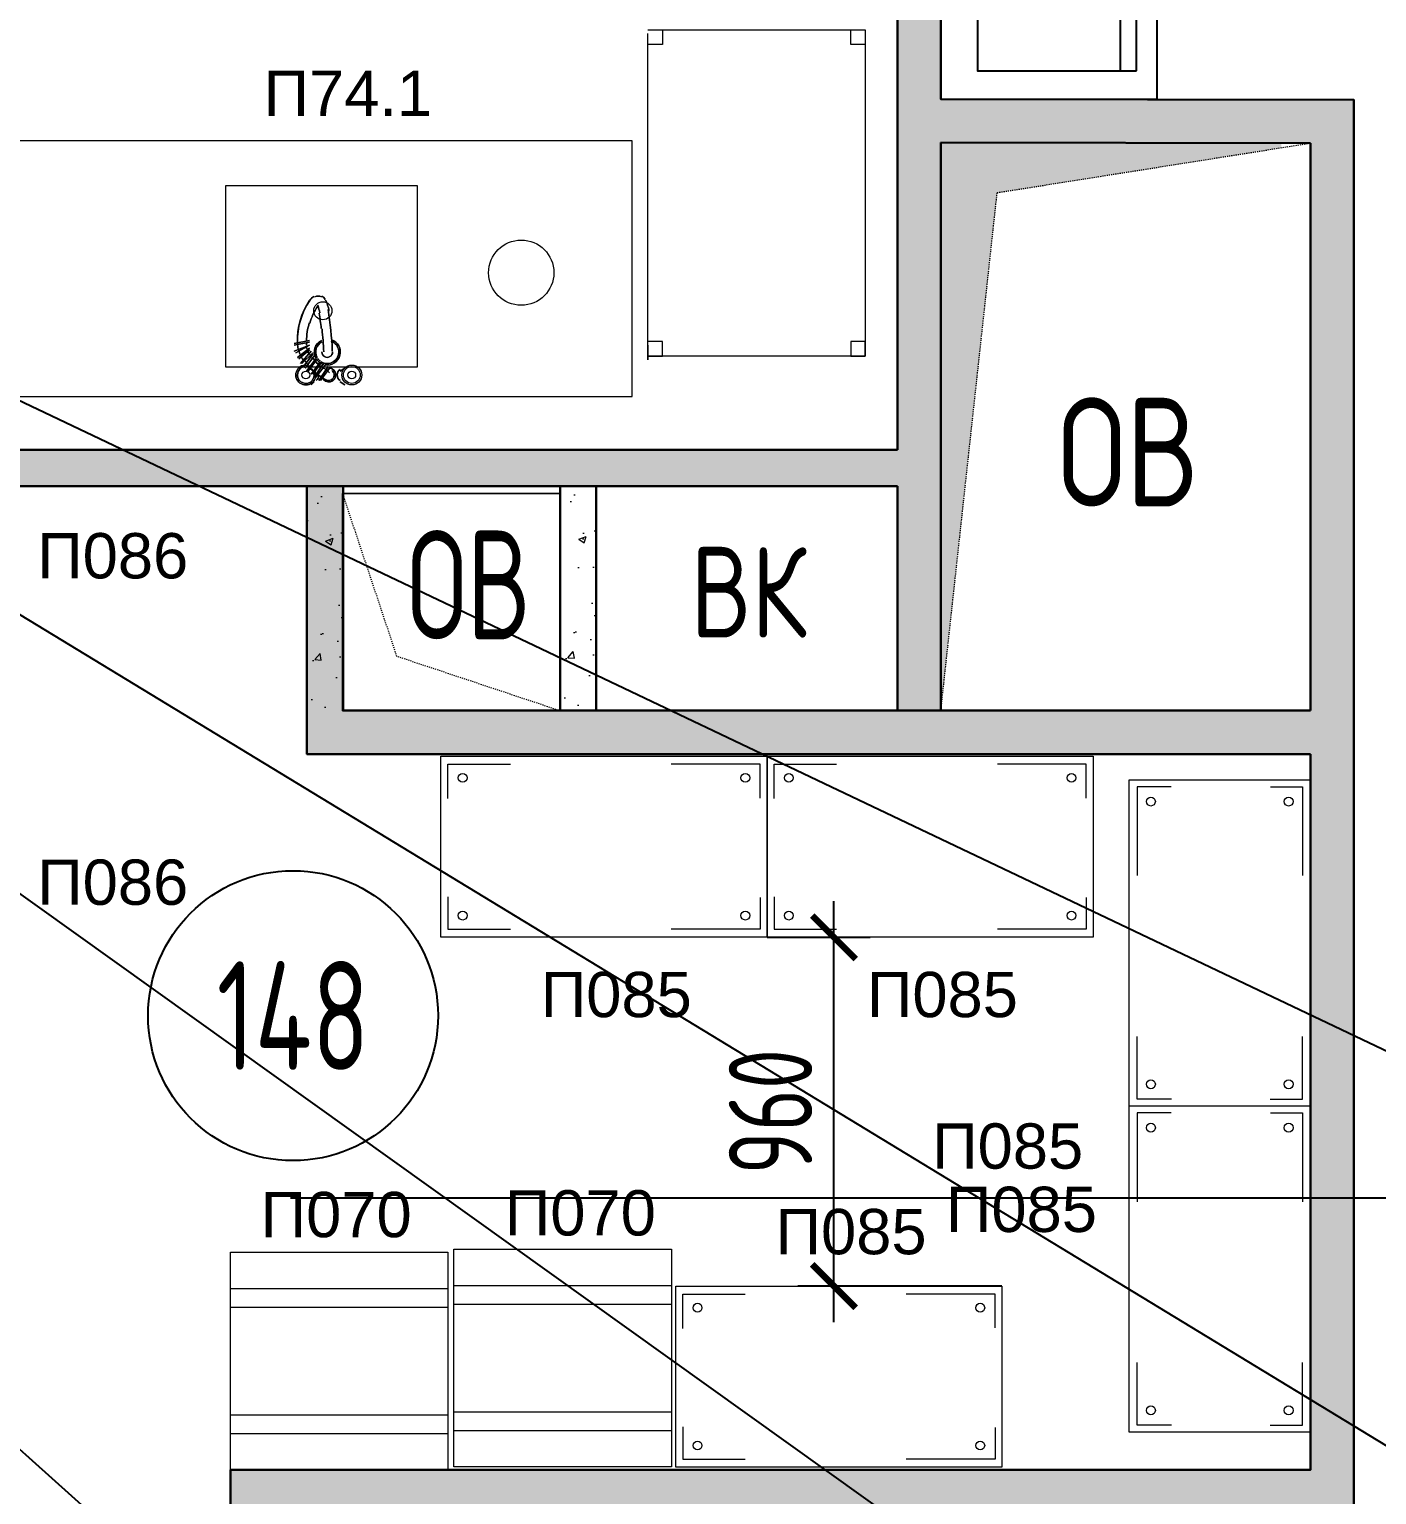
# Model space of a CAD drawing. Header units: millimetres. Extents: x -241391 to 8718866, y 0 to 143518.
# Drawn here: x -203689 to -199971, y 106852 to 110895 of the extents above; entities that cross this region are included whole.
import ezdxf
from ezdxf import colors
from ezdxf.entities.mleader import LeaderData, LeaderLine
from ezdxf.enums import TextEntityAlignment as Align
from ezdxf.math import Vec2, Vec3

# ---------------------------------------------------------------- set-up
doc = ezdxf.new("R2010")
doc.units = ezdxf.units.MM
doc.header["$MEASUREMENT"] = 0
doc.linetypes.add('ADSK_Скрыто', pattern=[6, 3, -3])
doc.layers.get('0').update_dxf_attribs({"color": 250, "lineweight": 9})
for name, color, linetype, lineweight in [('_Скрыто_', 7, 'ADSK_Скрыто', 9), ('АР_Маркер экспликации', 239, 'Continuous', 13), ('АР_Номер помещения', 1, 'Continuous', 25), ('АР_Отметки', 250, 'Continuous', 15), ('АР_Перегородки газоблок', 165, 'Continuous', 30), ('АР_Перегородки газоблок_Штрих', 165, 'Continuous', 5), ('Спринклеры', 7, 'Continuous', 18), ('ТХ_пищеблок', 30, 'Continuous', 20), ('Элементы узлов', 7, 'Continuous', 9)]:
    doc.layers.add(name, color=color, linetype=linetype, lineweight=lineweight)
for name, color, linetype in [('АР_Отверстия', 251, 'Continuous'), ('ТХ', 170, 'Continuous'), ('ТХ_пищеблок_позиции', 5, 'Continuous'), ('ТХ_сантехника', 132, 'Continuous')]:
    doc.layers.add(name, color=color, linetype=linetype)
doc.layers.add('ТХ_привязка ТХ', color=7, linetype='Continuous', true_color=0x163d5c)
doc.styles.add('Arial Narrow_6', font='ARIALN.TTF', dxfattribs={"width": 0.85, "height": 200})
doc.styles.add('ICOCPEUR', font='isocpeur.ttf')
doc.styles.add('ISOCPEUR', font='isocpeur.ttf', dxfattribs={"width": 0.7})
doc.styles.add('Standart Arial', font='arial.ttf', dxfattribs={"width": 0.7, "height": 250})
pattern_1 = [(50, (0, 0), (215.17805, -18.82564), [22.5, -247.5]), (355, (0, 0), (-41.6254, 225.65764), [18, -198]), (100.45144, (17.93, -1.57), (173.55265, 206.832), [19.12206, -210.34263]), (46.1842, (0, 60), (320.1724, -49.65578), [33.75, -371.25]), (96.63564, (26.68, 55.86), (280.3986, 292.2356), [28.6831, -315.51413]), (351.18416, (0, 60), (280.3986, 292.2356), [27, -297]), (21, (30, 45), (179.07212, -120.78567), [22.5, -247.5]), (326, (30, 45), (72.9946, 217.54501), [18, -198]), (71.45144, (44.92, 34.93), (252.06671, 96.75935), [19.12206, -210.34263]), (37.5, (0, 0), (3.647957, 99.868156), [0, -195.6, 0, -201, 0, -198.75]), (7.5, (0, 0), (78.92086, 118.323514), [0, -114.6, 0, -191.1, 0, -75.75]), (327.5, (-66.9, 0), (160.14673, -6.766462), [0, -75, 0, -234, 0, -310.5]), (317.5, (-96.9, 0), (174.95585, 30.031495), [0, -97.5, 0, -155.4, 0, -220.5])]

# ---------------------------------------------------------------- blocks, each defined once
blk = doc.blocks.new('_Dot')
at = {"color": 0, "linetype": 'ByBlock', "lineweight": -2}
blk.add_line((-0.5, 0), (-1, 0), dxfattribs=at)
at = {"color": 0, "linetype": 'ByBlock', "const_width": 0.5}
blk.add_lwpolyline([(-0.25, 0, 1), (0.25, 0, 1)], format="xyb", close=True, dxfattribs=at)
blk = doc.blocks.new('*U312')
at = {"layer": 'ТХ_пищеблок'}
for p, q in [((434410.7, -272062.6, -3.6), (435010.7, -272062.6, -3.6)), ((434410.7, -272114.1, -3.6), (435010.7, -272114.1, -3.6)), ((434410.7, -272411.1, -3.6), (435010.7, -272411.1, -3.6)), ((434410.7, -272462.6, -3.6), (435010.7, -272462.6, -3.6))]:
    blk.add_line(p, q, dxfattribs=at)
at = {"layer": 'ТХ_пищеблок', "elevation": -3.6, "flags": 128}
blk.add_lwpolyline([(434410.7, -272562.6), (434410.7, -271962.6), (435010.7, -271962.6), (435010.7, -272562.6)], close=True, dxfattribs=at)
at = {"layer": 'ТХ_пищеблок_позиции', "style": 'Standart Arial'}
blk.add_text('П070', height=125, dxfattribs=at).set_placement((434550.9, -271924.4, -1.1))
blk = doc.blocks.new('*U313')
at = {"layer": 'ТХ_пищеблок'}
for p, q in [((434410.7, -272062.6, -3.6), (435010.7, -272062.6, -3.6)), ((434410.7, -272114.1, -3.6), (435010.7, -272114.1, -3.6)), ((434410.7, -272411.1, -3.6), (435010.7, -272411.1, -3.6)), ((434410.7, -272462.6, -3.6), (435010.7, -272462.6, -3.6))]:
    blk.add_line(p, q, dxfattribs=at)
at = {"layer": 'ТХ_пищеблок', "elevation": -3.6, "flags": 128}
blk.add_lwpolyline([(434410.7, -272562.6), (434410.7, -271962.6), (435010.7, -271962.6), (435010.7, -272562.6)], close=True, dxfattribs=at)
at = {"layer": 'ТХ_пищеблок_позиции', "style": 'Standart Arial'}
blk.add_text('П070', height=125, dxfattribs=at).set_placement((434494.2, -271921.1, -1.1))
blk = doc.blocks.new('*U163')
at = {"layer": 'АР_Номер помещения', "color": 7}
blk.add_circle((-1234.1, -986.1), 400, dxfattribs=at)
at = {"color": 7, "style": 'ISOCPEUR', "width": 0.7, "flags": 1}
blk.add_attdef('КАТЕГОРИЯ', (-499.2, -2092.2), '', height=250, dxfattribs=at)
at = {"layer": 'АР_Номер помещения', "color": 7, "style": 'ISOCPEUR', "width": 0.7}
blk.add_attdef('НОМЕР_ПОМЕЩЕНИЯ', text='', height=300, dxfattribs=at).set_placement((-1234.1, -986.1), align=Align.MIDDLE_CENTER)
blk = doc.blocks.new('смеситель короткий')
for p, q in [((42, 21), (0, 25)), ((24.9, 13.6), (39.8, 13.6)), ((24.9, -13.6), (24.9, 13.6)), ((104.4, 11.1), (51.5, 17.7)), ((0, -25), (42, -21)), ((39.8, -13.6), (24.9, -13.6)), ((51.5, -17.7), (104.4, -11.1))]:
    blk.add_line(p, q)
for centre, major_axis, start_param, end_param in [((0, 0), (-17.7, 17.7), -0.785398, 2.356194), ((39.8, 0), (9.62, 9.62), 3.926991, 7.068583), ((40.1, 0), (-14.9, 14.9), -1.35736, -0.875625), ((40.1, 0), (14.9, 14.9), 4.498953, 6.496621), ((103, 0), (7.91, 7.91), 4.051589, 6.943986), ((40.1, 0), (14.9, 14.9), 4.017217, 4.498953)]:
    blk.add_ellipse(centre, major_axis=major_axis, ratio=1, start_param=start_param, end_param=end_param)
blk = doc.blocks.new('раковина')
at = {"layer": 'ТХ_сантехника'}
for points in [[(968510.2, -25225.6), (968510.4, -23804), (968010.4, -23804), (968010.2, -25225.6)], [(968425.2, -25160.6), (968425.4, -23869), (968095.4, -23869), (968095.2, -25160.6)]]:
    blk.add_lwpolyline(points, close=True, dxfattribs=at)
at = {"layer": 'ТХ_сантехника', "ltscale": 100, "xscale": -1, "rotation": 180}
blk.add_blockref('смеситель короткий', (968072.1, -24264.8), dxfattribs=at)
at = {"layer": 'ТХ_сантехника', "ltscale": 100}
blk.add_blockref('смеситель короткий', (968072.1, -24712.7), dxfattribs=at)
blk = doc.blocks.new('232_Отверстие_Задание_на_отверстие_в_перекрытии_Спр_v3 - Тип1_1_ОВ-3256420-310_В_ОП_01_0_000')
at = {"layer": '_Скрыто_'}
for p, q in [((-300, 298.3), (-300, -298.8)), ((-300, -298.8), (-300, 298.3)), ((-300, 298.3), (-300, -298.8)), ((-150, 150), (294.8, 298.3)), ((-300, -300), (-150, 150)), ((-300, -299.2), (-300, -300)), ((-300, -300), (-300, -299.2)), ((-300, -299.2), (-300, -300)), ((300, -300), (-300, -300)), ((-300, -300), (300, -300))]:
    blk.add_line(p, q, dxfattribs=at)
at = {"layer": 'Элементы узлов', "lineweight": 18}
for p, q in [((300, 300), (-300, 300)), ((-300, 300), (-300, 298.3)), ((300, 300), (-300, 300)), ((-300, 300), (-300, 298.3)), ((294.9, 298.3), (300, 300)), ((300, -300), (300, 300))]:
    blk.add_line(p, q, dxfattribs=at)
at = {"layer": 'Элементы узлов'}
for p, q in [((-300, 298.3), (-300, 300)), ((-300, 300), (300, 300)), ((300, 300), (300, -300))]:
    blk.add_line(p, q, dxfattribs=at)
blk = doc.blocks.new('_DotSmall')
at = {"color": 0, "linetype": 'ByBlock', "const_width": 0.5}
blk.add_lwpolyline([(-0.0625, 0, 1), (0.0625, 0, 1)], format="xyb", close=True, dxfattribs=at)
blk = doc.blocks.new('_ArchTick')
at = {"color": 0, "linetype": 'ByBlock', "const_width": 0.15}
blk.add_lwpolyline([(-0.5, -0.5), (0.5, 0.5)], dxfattribs=at)

msp = doc.modelspace()

# ---------------------------------------------------------------- hatches: boundary and pattern name
at = {"layer": 'АР_Перегородки газоблок_Штрих', "ltscale": 100}
h = msp.add_hatch(dxfattribs=at)
h.set_pattern_fill('AR-CONC', color=253, scale=30)
h.set_pattern_definition(pattern_1)
h.paths.add_polyline_path([(-201173.8, 118370.9), (-201173.6, 118400.7), (-200433.9, 118400.7), (-200433.9, 118520.7), (-201293.4, 118520.6), (-201293.4, 115964.6), (-201293.3, 115964.6), (-201292.7, 115627.6), (-201293.4, 115627.6), (-201293.4, 115600.7), (-201173.8, 115600.7)])
h.paths.add_polyline_path([(-201173.8, 115600.7), (-201293.4, 115600.7), (-201293.4, 115007.2), (-201293.4, 112600.7), (-201173.4, 112600.7), (-201173.4, 112680.7), (-200433.9, 112680.7), (-200433.9, 112800.7), (-200573.8, 112800.7), (-200573.8, 112800.7), (-201173.8, 112800.7)])
h.paths.add_polyline_path([(-200433.9, 112520.7), (-201173.4, 112520.7), (-201173.4, 112600.7), (-201293.4, 112600.7), (-201293.4, 110702.5), (-201173.4, 110702.5), (-201173.4, 112400.7), (-200433.9, 112400.7), (-200433.9, 112400.7)])
h = msp.add_hatch(dxfattribs=at)
h.set_pattern_fill('AR-CONC', color=253, scale=30)
h.set_pattern_definition(pattern_1)
h.paths.add_polyline_path([(-210461.8, 109734.7), (-210361.8, 109634.7)], flags=17)
h.paths.add_polyline_path([(-201173.4, 109734.7), (-201293.4, 109734.7), (-210461.8, 109734.7), (-210361.8, 109634.7), (-202922.4, 109634.7), (-202922.4, 109061.2), (-202922.4, 108895.3), (-200153.9, 108895.3), (-200153.9, 106920.6), (-203133.9, 106920.6), (-203133.9, 104807.7), (-203241.9, 104807.7), (-203241.9, 104707.7), (-203033.9, 104707.7), (-203033.9, 106800.7), (-200033.9, 106800.7), (-200033.9, 110700.9), (-201173.4, 110702.5), (-201293.4, 110702.5), (-201293.4, 109734.7), (-201173.4, 109734.7), (-201173.4, 110062.1), (-201173.4, 110581.1), (-201173.4, 110582.5), (-200153.9, 110581.1), (-200153.9, 109015.3), (-201173.4, 109015.3)])
h.paths.add_polyline_path([(-201293.4, 109634.7), (-201293.4, 109014.7), (-202822.4, 109014.7), (-202822.4, 109634.7)], flags=16)
h.paths.add_polyline_path([(-202970, 109634.7), (-202849.5, 109634.7)], flags=17)
h = msp.add_hatch(dxfattribs=at)
h.set_pattern_fill('AR-CONC', color=253, scale=30)
h.set_pattern_definition([(50, (-698.25, -5.25), (215.17805, -18.82564), [22.5, -247.5]), (355, (-698.25, -5.25), (-41.6254, 225.65764), [18, -198]), (100.45144, (-680.32, -6.82), (173.55265, 206.832), [19.12206, -210.34263]), (46.1842, (-698.25, 54.75), (320.1724, -49.65578), [33.75, -371.25]), (96.63564, (-671.57, 50.6), (280.3986, 292.2356), [28.6831, -315.51413]), (351.18416, (-698.25, 54.75), (280.3986, 292.2356), [27, -297]), (21, (-668.25, 39.75), (179.07212, -120.78567), [22.5, -247.5]), (326, (-668.25, 39.75), (72.9946, 217.54501), [18, -198]), (71.45144, (-653.33, 29.69), (252.06671, 96.75935), [19.12206, -210.34263]), (37.5, (-698.25, -5.25), (3.647957, 99.868156), [0, -195.6, 0, -201, 0, -198.75]), (7.5, (-698.25, -5.25), (78.92086, 118.323514), [0, -114.6, 0, -191.1, 0, -75.75]), (327.5, (-765.15, -5.25), (160.14673, -6.766462), [0, -75, 0, -234, 0, -310.5]), (317.5, (-795.15, -5.25), (174.95585, 30.031495), [0, -97.5, 0, -155.4, 0, -220.5])])
h.paths.add_polyline_path([(-202822.4, 109634.7), (-202922.4, 109634.7), (-202922.4, 109010), (-202822.4, 109010)])
h = msp.add_hatch(dxfattribs=at)
h.set_pattern_fill('AR-CONC', color=253, scale=30)
h.set_pattern_definition(pattern_1)
h.paths.add_polyline_path([(-202124.1, 109634.7), (-202224.1, 109634.7), (-202224.1, 109015.3), (-202124.1, 109015.3)])
at = {"layer": 'Спринклеры', "linetype": 'ADSK_Скрыто', "lineweight": 9}
msp.add_hatch(color=253, dxfattribs=at).paths.add_polyline_path([(-200233.9, 110568.4), (-200233.9, 110581.2), (-201173.4, 110582.5), (-201173.4, 109015.3), (-201018, 110444.4)])

# ---------------------------------------------------------------- linework, layer by layer
at = {"layer": 'АР_Перегородки газоблок', "color": 253, "ltscale": 100}
for p, q in [((-200153.9, 110581.1), (-201173.4, 110582.5)), ((-201173.4, 110582.5), (-201173.4, 109015.3)), ((-200153.9, 109015.3), (-200153.9, 110581.1)), ((-210361.8, 109634.7), (-201293.4, 109634.7))]:
    msp.add_line(p, q, dxfattribs=at)
for points in [[(-201293.4, 109734.7), (-201293.4, 115007.2)], [(-201173.4, 112400.7), (-201173.4, 110702.5)], [(-200033.9, 110701), (-200033.9, 106800.7), (-203033.9, 106800.7), (-203033.9, 104707.7)], [(-201173.4, 110702.5), (-200033.9, 110700.9)], [(-210461.8, 109734.7), (-201293.4, 109734.7)], [(-200153.9, 108895.3), (-202922.4, 108895.3), (-202922.4, 109634.7)], [(-200153.9, 109015.3), (-202822.4, 109015.3), (-202822.4, 109634.7)], [(-202224.1, 109014.7), (-202224.1, 109634.7)], [(-202124.1, 109015.3), (-202124.1, 109634.7)], [(-201293.4, 109015.3), (-201293.4, 109634.7)], [(-200153.9, 108895.3), (-200153.9, 106920.6), (-203133.9, 106920.6)], [(-203133.9, 106500.7), (-203133.9, 106920.6), (-203013.9, 106920.6)]]:
    msp.add_lwpolyline(points, dxfattribs=at)
at = {"layer": 'Спринклеры', "color": 253, "linetype": 'ADSK_Скрыто', "lineweight": 9}
for p, q in [((-201018, 110444.4), (-200153.9, 110581.1)), ((-201173.4, 109015.3), (-201018, 110444.4))]:
    msp.add_line(p, q, dxfattribs=at)
at = {"layer": 'ТХ_пищеблок'}
for p, q in [((-201981.9, 110893.5), (-201381.9, 110893.5)), ((-201981.9, 110893.5), (-201941.9, 110893.5)), ((-201981.9, 109983.5), (-201981.9, 110883.5)), ((-201981.9, 110843.5), (-201981.9, 110883.5)), ((-201941.9, 110893.5), (-201941.9, 110853.5)), ((-201421.9, 110893.4), (-201381.9, 110893.5)), ((-201421.9, 110853.4), (-201421.9, 110893.4)), ((-201381.9, 110893.5), (-201381.9, 109993.5)), ((-201381.9, 110893.5), (-201381.9, 110853.5)), ((-201941.9, 110853.5), (-201981.9, 110853.5)), ((-201381.9, 110853.5), (-201421.9, 110853.4)), ((-201941.9, 110033.4), (-201981.9, 110033.5)), ((-201981.9, 110023.5), (-201981.9, 109983.5)), ((-201941.9, 109993.4), (-201941.9, 110033.4)), ((-201421.9, 110033.5), (-201421.9, 109993.5)), ((-201381.9, 110033.5), (-201421.9, 110033.5)), ((-201381.9, 109993.5), (-201381.9, 110033.5)), ((-201981.9, 109993.5), (-201941.9, 109993.4)), ((-201381.9, 109993.5), (-201981.9, 109993.5)), ((-201421.9, 109993.5), (-201381.9, 109993.5))]:
    msp.add_line(p, q, dxfattribs=at)
at = {"layer": 'ТХ_пищеблок', "extrusion": (-0.000470712, -6.19742e-05, 1)}
for p, q in [((-202552.8, 108389.9, -0.7), (-202552.8, 108889.9, -0.7)), ((-202552.8, 108889.9, -0.7), (-201653, 108889.9, 0)), ((-201653, 108889.9, 0), (-201652.8, 108389.9, -0.7)), ((-201652.9, 108389.9, -0.4), (-201652.9, 108889.9, -0.4)), ((-201652.9, 108889.9, -0.4), (-200753.2, 108889.9, 0.3)), ((-200753.2, 108889.9, 0.3), (-200752.9, 108389.9, -0.4)), ((-201652.8, 108389.9, -0.7), (-202552.8, 108389.9, -0.7)), ((-200752.9, 108389.9, -0.4), (-201652.9, 108389.9, -0.4)), ((-201904.9, 106927.8, -0.7), (-201904.9, 107427.8, -0.7)), ((-201904.9, 107427.8, -0.7), (-201005.1, 107427.8, 0)), ((-201005.1, 107427.8, 0), (-201004.9, 106927.8, -0.7)), ((-201004.9, 106927.8, -0.7), (-201904.9, 106927.8, -0.7))]:
    msp.add_line(p, q, dxfattribs=at)
at = {"layer": 'ТХ_пищеблок', "extrusion": (6.1974e-05, -0.000470712, 1)}
for p, q in [((-200653.9, 108824.2, 0.7), (-200153.9, 108824.4)), ((-200653.9, 107924.4), (-200653.9, 108824.2, 0.7)), ((-200153.9, 108824.4), (-200153.9, 107924.4)), ((-200653.9, 107924.3, 0.4), (-200153.9, 107924.6, -0.4)), ((-200153.9, 107924.4), (-200653.9, 107924.4)), ((-200653.9, 107024.6, -0.4), (-200653.9, 107924.3, 0.4)), ((-200153.9, 107924.6, -0.4), (-200153.9, 107024.6, -0.4)), ((-200153.9, 107024.6, -0.4), (-200653.9, 107024.6, -0.4))]:
    msp.add_line(p, q, dxfattribs=at)
at = {"layer": 'ТХ_пищеблок', "color": 132}
for points in [[(-202024.9, 110587.3), (-203739.9, 110587.3), (-203739.9, 109882.3), (-202024.9, 109882.3)], [(-203147.4, 109963.4), (-202617.4, 109963.4), (-202617.4, 110463.4), (-203147.4, 110463.4)]]:
    msp.add_lwpolyline(points, close=True, dxfattribs=at)
at = {"layer": 'ТХ_пищеблок', "color": 132, "lineweight": 0}
for points in [[(-202915.1, 110147.8, -0.098402), (-202903.3, 110158.1, 0.098402), (-202914.6, 110146.7, 0.153885), (-202948.9, 110030.8, -0.153885), (-202915.1, 110147.8)], [(-202871.5, 109928.6, -0.016359), (-202891.2, 109941.5, 0.016359), (-202870.2, 109928.8, 1.000109), (-202854.1, 109953.7, -1.000109), (-202871.5, 109928.6)]]:
    msp.add_lwpolyline(points, format="xyb", dxfattribs=at)
for points in [[(-202882.4, 110156.7, 0.263202), (-202901.1, 110156.7, -0.263202)], [(-202887.1, 110112.6, 0.048642), (-202892.8, 110133.6, -0.048642)], [(-202872.1, 110149.4, 0.128446), (-202881.7, 110159.4, -0.128446)], [(-202861.6, 110119.4, 0.076793), (-202871.3, 110148.1, -0.076793)], [(-202893.5, 110129.9, 0.086562), (-202914.5, 110084.3, -0.086562)], [(-202883.2, 110070, 0.021688), (-202888.9, 110111.7, -0.021688)], [(-202852.5, 110007.3, 0.030153), (-202864.3, 110121.7, -0.030153)], [(-202916, 110085.3, 0.073497), (-202923.5, 110034.6, -0.073497)], [(-202876, 110004.8, 0.008531), (-202880.8, 110068.4, -0.008531)], [(-202948.7, 110028.9, 0.043708), (-202946.4, 110013.2, -0.043708)], [(-202882.4, 110036.9, 0.423103), (-202898.1, 109987.8, -0.423103)], [(-202881.2, 110032.8, 0.413779), (-202894.5, 109990, -0.413779)], [(-202883.3, 109977.9, 1.108707), (-202855.4, 110034.5, -1.108707)], [(-202872.4, 109969.3, 0.921844), (-202854.8, 110038.8, -0.921844)], [(-202945.4, 110009.5, 0.038822), (-202940.6, 109996.3, -0.038822)], [(-202938.9, 109992.8, 0.030446), (-202933.3, 109983.4, -0.030446)], [(-202928.7, 109981.3, 0.021049), (-202922.1, 109973.2, -0.021049)], [(-202919.6, 109970.4, 0.020071), (-202912.4, 109963.3, -0.020071)], [(-202895.8, 109984.1, 0.071236), (-202888.8, 109976.6, -0.071236)], [(-202892.7, 109987.1, 0.075801), (-202886.3, 109980, -0.075801)], [(-202885.6, 109974.4, 0.071497), (-202876.2, 109970.2, -0.071497)], [(-202881.2, 110004.8, 1.000049), (-202851.6, 110004.8, -1.000049)], [(-202924.5, 109968.8, 3.349514), (-202900, 109951.2, -3.349514)], [(-202928.2, 109964.4, 2.5734), (-202902.8, 109945.9, -2.5734)], [(-202913.4, 109961.1, 0.121122), (-202924, 109964.5, -0.121122)], [(-202912.4, 109957.8, 0.006867), (-202904.9, 109951.8, -0.006867)], [(-202904.3, 109950.5, 0.111571), (-202910.3, 109958.8, -0.111571)], [(-202901.9, 109949.4, 0.006878), (-202894.2, 109943.7, -0.006878)], [(-202897.4, 109926, 0.232603), (-202889.7, 109940.9, -0.232603)], [(-202881.1, 109939.3, 0.039911), (-202880.5, 109936.3, -0.039911)], [(-202880, 109934.5, 1.879148), (-202861.7, 109960.3, -1.879148)], [(-202879, 109932.5, 1.639573), (-202859.5, 109960.2, -1.639573)], [(-202831.2, 109956.6, 0.502962), (-202831.2, 109926, -0.502962)]]:
    msp.add_lwpolyline(points, format="xyb", close=True, dxfattribs=at)
for points in [[(-202915.1, 110036.5), (-202957.4, 110028)], [(-202957.4, 110023.8), (-202915.1, 110032.3)], [(-202915.1, 110023.8), (-202957.4, 110006.9), (-202915.1, 110023.8), (-202953.1, 110002.6)], [(-202915.1, 110015.3), (-202948.9, 109989.9)], [(-202944.7, 109985.7), (-202915.1, 110011.1)], [(-202923.5, 110028), (-202923.5, 110023.8)], [(-202923.5, 110019.6), (-202923.5, 110015.3), (-202919.3, 110011.1), (-202923.5, 110015.3)], [(-202910.8, 110006.9), (-202940.4, 109973)], [(-202936.2, 109973), (-202906.6, 110002.6)], [(-202906.6, 109998.4), (-202932, 109964.6)], [(-202927.7, 109960.3), (-202902.4, 109994.2)], [(-202898.1, 109985.7), (-202923.5, 109951.9)], [(-202919.3, 110006.9), (-202919.3, 110002.6), (-202915.1, 109998.4), (-202910.8, 109994.2), (-202910.8, 109989.9), (-202910.8, 109994.2), (-202915.1, 109998.4), (-202919.3, 110002.6)], [(-202919.3, 109951.9), (-202893.9, 109985.7)], [(-202885.4, 109977.3), (-202910.8, 109943.4)], [(-202906.6, 109985.7), (-202902.4, 109985.7), (-202902.4, 109981.5), (-202902.4, 109985.7)], [(-202906.6, 109943.4), (-202881.2, 109977.3)], [(-202877, 109973), (-202902.4, 109934.9)], [(-202898.1, 109977.3), (-202893.9, 109973), (-202889.7, 109973), (-202893.9, 109973)], [(-202898.1, 109934.9), (-202872.7, 109968.8)], [(-202889.7, 109968.8), (-202881.2, 109964.6)], [(-202864.3, 109964.6), (-202889.7, 109926.5)], [(-202885.4, 109926.5), (-202860, 109960.3)], [(-202868.5, 109956.1), (-202860, 109947.6), (-202868.5, 109956.1), (-202877, 109960.3)], [(-202830.4, 109951.9), (-202817.7, 109960.3)], [(-202902.4, 109922.2), (-202910.8, 109913.8)], [(-202830.4, 109922.2), (-202817.7, 109913.8)]]:
    msp.add_lwpolyline(points, close=True, dxfattribs=at)
for points in [[(-202957.4, 110028), (-202957.4, 110028)], [(-202957.4, 110028), (-202957.4, 110028)], [(-202915.1, 110032.3), (-202915.1, 110032.3)], [(-202915.1, 110032.3), (-202915.1, 110032.3)], [(-202915.1, 110023.8), (-202915.1, 110023.8)], [(-202915.1, 110023.8), (-202915.1, 110023.8)], [(-202915.1, 110015.3), (-202915.1, 110015.3)], [(-202915.1, 110015.3), (-202915.1, 110015.3)], [(-202953.1, 110006.9), (-202953.1, 110006.9)], [(-202953.1, 110006.9), (-202953.1, 110006.9)], [(-202948.9, 109985.7), (-202948.9, 109985.7)], [(-202948.9, 109985.7), (-202948.9, 109985.7)], [(-202940.4, 109973), (-202940.4, 109973)], [(-202940.4, 109973), (-202940.4, 109973)], [(-202910.8, 110002.6), (-202910.8, 110002.6)], [(-202910.8, 110002.6), (-202910.8, 110002.6)], [(-202902.4, 109994.2), (-202902.4, 109994.2)], [(-202902.4, 109994.2), (-202902.4, 109994.2)], [(-202893.9, 109985.7), (-202893.9, 109985.7)], [(-202893.9, 109985.7), (-202893.9, 109985.7)], [(-202885.4, 109977.3), (-202885.4, 109977.3)], [(-202885.4, 109977.3), (-202885.4, 109977.3)], [(-202932, 109960.3), (-202932, 109960.3)], [(-202932, 109960.3), (-202932, 109960.3)], [(-202919.3, 109951.9), (-202919.3, 109951.9)], [(-202919.3, 109951.9), (-202919.3, 109951.9)], [(-202910.8, 109943.4), (-202910.8, 109943.4)], [(-202910.8, 109943.4), (-202910.8, 109943.4)], [(-202898.1, 109934.9), (-202898.1, 109934.9)], [(-202898.1, 109934.9), (-202898.1, 109934.9)], [(-202872.7, 109968.8), (-202872.7, 109968.8)], [(-202872.7, 109968.8), (-202872.7, 109968.8)], [(-202864.3, 109960.3), (-202864.3, 109960.3)], [(-202864.3, 109960.3), (-202864.3, 109960.3)], [(-202889.7, 109926.5), (-202889.7, 109926.5)], [(-202889.7, 109926.5), (-202889.7, 109926.5)]]:
    msp.add_lwpolyline(points, dxfattribs=at)
at = {"layer": 'ТХ_пищеблок', "extrusion": (-0.000470712, -6.19742e-05, 1)}
for points, elevation in [([(-202533.6, 108773.1), (-202533.6, 108867.8), (-202361, 108867.8)], 87.9), ([(-201671.9, 108774.2), (-201671.9, 108867.8), (-201917.2, 108867.8)], 87.5), ([(-201633.7, 108773.1), (-201633.7, 108867.8), (-201461.1, 108867.8)], 87.8), ([(-200772.1, 108774.2), (-200772.1, 108867.8), (-201017.3, 108867.8)], 87.4), ([(-202533.6, 108501.2), (-202533.6, 108412), (-202361, 108412)], 87.9), ([(-201671.9, 108499.9), (-201671.9, 108412), (-201917.2, 108412)], 87.5), ([(-201633.7, 108501.2), (-201633.7, 108412), (-201461.1, 108412)], 87.8), ([(-200772.1, 108499.9), (-200772.1, 108412), (-201017.3, 108412)], 87.4), ([(-201885.7, 107311), (-201885.7, 107405.7), (-201713.1, 107405.7)], 87.7), ([(-201024, 107312.1), (-201024, 107405.7), (-201269.2, 107405.7)], 87.2), ([(-201885.7, 107039.1), (-201885.7, 106949.9), (-201713.1, 106949.9)], 87.7), ([(-201024, 107037.8), (-201024, 106949.9), (-201269.2, 106949.9)], 87.3)]:
    msp.add_lwpolyline(points, dxfattribs=dict(at, elevation=elevation))
at = {"layer": 'ТХ_пищеблок', "extrusion": (6.1974e-05, -0.000470712, 1)}
for points, elevation in [([(-200538.2, 108805.2), (-200631.8, 108805.2), (-200631.8, 108560)], -63.7), ([(-200263.9, 108805.2), (-200176, 108805.2), (-200176, 108560)], -63.6), ([(-200537.1, 107943.6), (-200631.8, 107943.6), (-200631.8, 108116.2)], -63.2), ([(-200265.2, 107943.6), (-200176, 107943.6), (-200176, 108116.2)], -63.2), ([(-200538.2, 107905.4), (-200631.8, 107905.4), (-200631.8, 107660.2)], -63.6), ([(-200263.9, 107905.4), (-200176, 107905.4), (-200176, 107660.2)], -63.6), ([(-200537.1, 107043.7), (-200631.8, 107043.7), (-200631.8, 107216.4)], -63.2), ([(-200265.2, 107043.7), (-200176, 107043.7), (-200176, 107216.4)], -63.1)]:
    msp.add_lwpolyline(points, dxfattribs=dict(at, elevation=elevation))
at = {"layer": 'ТХ_пищеблок', "color": 132}
for centre, radius in [((-202331.2, 110223.6), 90), ((-202878.7, 110118.5), 25)]:
    msp.add_circle(centre, radius, dxfattribs=at)
at = {"layer": 'ТХ_пищеблок', "color": 132, "lineweight": 0}
for centre, radius in [((-202925.6, 109941.3), 10.6), ((-202925.6, 109941.3), 10.6), ((-202798.7, 109941.3), 27.5), ((-202798.7, 109941.3), 27.5), ((-202798.7, 109941.3), 23.3), ((-202798.7, 109941.3), 23.3), ((-202798.7, 109941.3), 10.6), ((-202798.7, 109941.3), 10.6)]:
    msp.add_circle(centre, radius, dxfattribs=at)
at = {"layer": 'ТХ_пищеблок', "extrusion": (-0.000470712, -6.19742e-05, 1)}
for centre in [(-202492.8, 108829.9, 87.9), (-201712.8, 108829.9, 87.5), (-201592.9, 108829.9, 87.8), (-200812.9, 108829.9, 87.4), (-202492.8, 108449.9, 87.9), (-201712.8, 108449.9, 87.5), (-201592.9, 108449.9, 87.8), (-200812.9, 108449.9, 87.4), (-201844.8, 107367.8, 87.7), (-201064.8, 107367.8, 87.2), (-201844.8, 106987.8, 87.7), (-201064.8, 106987.8, 87.3)]:
    msp.add_circle(centre, 12.3, dxfattribs=at)
at = {"layer": 'ТХ_пищеблок', "extrusion": (6.1974e-05, -0.000470712, 1)}
for centre in [(-200593.9, 108764.4, -63.7), (-200213.9, 108764.4, -63.6), (-200593.9, 107984.4, -63.2), (-200213.9, 107984.4, -63.2), (-200593.9, 107864.6, -63.6), (-200213.9, 107864.6, -63.6), (-200593.9, 107084.6, -63.2), (-200213.9, 107084.6, -63.1)]:
    msp.add_circle(centre, 12.3, dxfattribs=at)
at = {"layer": 'ТХ_привязка ТХ', "ltscale": 100}
for p, q in [((-201468.5, 107327.8), (-201468.5, 108489.9)), ((-201652.8, 108389.9), (-201368.5, 108389.9)), ((-201005.1, 107427.8), (-201568.5, 107427.8))]:
    msp.add_line(p, q, dxfattribs=at)
at = {"layer": 'ТХ_сантехника'}
for points in [[(-200576.7, 110702.5), (-200576.4, 112399.1), (-201173.1, 112399.1), (-201173.4, 110702.5)], [(-200633.9, 110780.1), (-200633.6, 112321.5), (-201071.6, 112321.5), (-201071.9, 110780.1)]]:
    msp.add_lwpolyline(points, close=True, dxfattribs=at)

# ---------------------------------------------------------------- block references
at = {"layer": 'АР_Маркер экспликации', "color": 253}
ref = msp.add_blockref('*U163', (-201726.8, 109159.8), dxfattribs=at)
ref.add_attrib('НОМЕР_ПОМЕЩЕНИЯ', '148', dxfattribs={"layer": 'АР_Номер помещения', "color": 7, "height": 300, "style": 'ISOCPEUR', "width": 0.7}).set_placement((-202960.9, 108173.7), align=Align.MIDDLE_CENTER)
at = {"layer": 'Спринклеры', "color": 253, "linetype": 'ADSK_Скрыто', "lineweight": 9, "rotation": 89.99999999999984}
msp.add_blockref('232_Отверстие_Задание_на_отверстие_в_перекрытии_Спр_v3 - Тип1_1_ОВ-3256420-310_В_ОП_01_0_000', (-202524.1, 109314.7), dxfattribs=at)
at = {"layer": 'ТХ'}
for name, p in [('*U313', (-637544.5, 379483.6, 3.6)), ('*U312', (-636927.5, 379491.6, 3.6))]:
    msp.add_blockref(name, p, dxfattribs=at)
at = {"layer": 'ТХ_привязка ТХ', "ltscale": 100, "xscale": 120, "yscale": 120, "zscale": 120}
for p, rotation in [((-201468.5, 108389.9), 90), ((-201468.5, 107427.8), 270)]:
    msp.add_blockref('_ArchTick', p, dxfattribs=dict(at, rotation=rotation))
at = {"layer": 'ТХ_сантехника', "color": 253, "xscale": 1.193395715199417, "yscale": 1.193395715199417, "zscale": 1.193395715199417}
msp.add_blockref('раковина', (-1356392.6, 140806.6), dxfattribs=at)

# ---------------------------------------------------------------- texts
at = {"layer": 'АР_Отверстия', "color": 253, "ltscale": 100, "attachment_point": 5, "line_spacing_factor": 0.7, "style": 'ICOCPEUR'}
for s, insert, char_height in [('\\A1;{\\W0.8;ОВ}', (-200656.5, 109728.6), 300), ('\\A1;{\\W0.7;ОВ}', (-202475.9, 109362.2), 300), ('\\A1;{\\W0.8;ВК}', (-201704, 109342), 250)]:
    msp.add_mtext(s, dxfattribs=dict(at, insert=insert, char_height=char_height))
at = {"layer": 'ТХ_пищеблок_позиции', "style": 'Standart Arial'}
for s, p in [('П74.1', (-203042.4, 110656.3, -771.3)), ('П086', (-203666.9, 109380.1, -0.8)), ('П086', (-203666.9, 108479.5, -0.8)), ('П085', (-202277.5, 108169.6, -1.8)), ('П085', (-201377.6, 108169.6, -1.4)), ('П085', (-201197.5, 107751.5, -1.1)), ('П085', (-201159.5, 107576.8, -1.4)), ('П085', (-201629.6, 107515.4, -1.8))]:
    msp.add_text(s, height=125, dxfattribs=at).set_placement(p)
at = {"layer": 'ТХ_привязка ТХ', "ltscale": 100, "insert": (-201643.5, 107908.9), "char_height": 230, "attachment_point": 5, "rotation": 90, "style": 'ISOCPEUR'}
msp.add_mtext('\\A1;960', dxfattribs=at)

# ---------------------------------------------------------------- leaders
at = {"layer": 'АР_Отметки'}
ml = msp.add_multileader_mtext('Standard', dxfattribs=at)
ml.set_content('0,000', color=256, style='ISOCPEUR')
ml.set_leader_properties(color=256, linetype='Continuous', lineweight=-1)
ml.set_arrow_properties(name='DOTSMALL')
ml.build(insert=Vec2(0, 0))
ml.multileader.update_dxf_attribs({"has_text_frame": 1, "text_left_attachment_type": 4, "text_right_attachment_type": 4, "dogleg_length": 100, "arrow_head_size": 180})
ctx = ml.context
ctx.base_point, ctx.char_height, ctx.arrow_head_size, ctx.landing_gap_size, ctx.plane_origin = Vec3(-202583.9, 121652.2, 0), 250, 180, 50, Vec3(-204745.1, 120215.7, 0)
ctx.left_attachment, ctx.right_attachment = 4, 4
notes = []
notes.append((ctx, [(0, (0, 0, 0), (0, 0), (1, 0), 1, [])]))
ctx.mtext.insert, ctx.mtext.width, ctx.mtext.line_spacing_style, ctx.mtext.flow_direction = Vec3(-202533.9, 122052.2, 0), 852.697, 2, 5
at = {"layer": 'ТХ_привязка ТХ', "lineweight": 20}
ml = msp.add_multileader_mtext('Standard', dxfattribs=at)
ml.set_content('Водонагреватель накопительный, 100л\\PДиам.резьбы патрубков подключения х/г воды G1/2', color=256, style='Standart Arial')
ml.set_leader_properties()
ml.set_arrow_properties(name='DOT')
ml.build(insert=Vec2(0, 0))
ml.multileader.update_dxf_attribs({"text_left_attachment_type": 6, "text_right_attachment_type": 6, "dogleg_length": 50, "arrow_head_size": 50})
ctx = ml.context
ctx.base_point, ctx.char_height, ctx.arrow_head_size, ctx.landing_gap_size, ctx.plane_origin = Vec3(-196472.8, 100542, 65.9), 200, 50, 0, Vec3(-146079.8, 162233.8, 65.9)
ctx.left_attachment, ctx.right_attachment = 6, 6
notes.append((ctx, [(1, (1, 1, 0), (-196522.8, 100542, 65.9), (1, 0), 50, [(5, [(-206820.3, 100520.7, 65.9), (-205890.3, 104677.4, 65.9), (-210225.6, 101364.6, 65.9), (-207755.1, 109412.9, 65.9), (-212975.1, 109571, 65.9), (-215109.5, 106862.3, 65.9), (-213590.6, 115812.1, 65.9)], 0, [])])]))
ctx.mtext.insert, ctx.mtext.width, ctx.mtext.defined_height, ctx.mtext.flow_direction = Vec3(-196472.8, 100800.8, 65.9), 5613.825, 206.6, 5
ml = msp.add_multileader_mtext('Standard', dxfattribs=at)
ml.set_content('\\A1;Водонагреватель проточный мин.250 л/час.\\PДавление сети от 0,15 до 0,6 МПа\\PПрисоединение вход/выход - G {\\H0.7x;\\S1#2;\\H1.42857x;" }(подвод на H=1300 мм)\\PТребования к подключению - см. руководство\\PПредусмотреть трубопроводы и арматуру для подключения потребителей', color=256, style='Standart Arial')
ml.set_leader_properties()
ml.set_arrow_properties(name='DOT')
ml.build(insert=Vec2(0, 0))
ml.multileader.update_dxf_attribs({"text_left_attachment_type": 6, "text_right_attachment_type": 6, "dogleg_length": 50, "arrow_head_size": 50})
ctx = ml.context
ctx.base_point, ctx.char_height, ctx.arrow_head_size, ctx.landing_gap_size, ctx.plane_origin = Vec3(-198654.9, 111799.5, 123.8), 200, 50, 0, Vec3(-159400.7, 146464, 123.8)
ctx.left_attachment, ctx.right_attachment = 6, 6
notes.append((ctx, [(1, (1, 1, 0), (-198704.9, 111799.5, 123.8), (1, 0), 50, [(0, [(-205871.6, 112396.2, 123.8), (-207712, 111464.4, 123.8)], 0, [])])]))
ctx.mtext.insert, ctx.mtext.width, ctx.mtext.defined_height, ctx.mtext.flow_direction = Vec3(-198654.9, 112055, 123.8), 6144.069, 206.6, 5
ml = msp.add_multileader_mtext('Standard', dxfattribs=at)
ml.set_content('Машина к системе вентиляции подключается с помощью гофрированной трубы диаметром 135 мм', color=256, style='Standart Arial')
ml.set_leader_properties()
ml.set_arrow_properties(name='DOT')
ml.build(insert=Vec2(0, 0))
ml.multileader.update_dxf_attribs({"text_left_attachment_type": 6, "text_right_attachment_type": 6, "dogleg_length": 50, "arrow_head_size": 50})
ctx = ml.context
ctx.base_point, ctx.char_height, ctx.arrow_head_size, ctx.landing_gap_size, ctx.plane_origin = Vec3(-199041.3, 107670.4, 0), 200, 50, 0, Vec3(-183725.7, 107051.7, 0)
ctx.left_attachment, ctx.right_attachment = 6, 6
notes.append((ctx, [(1, (1, 1, 0), (-199091.3, 107670.4, 0), (1, 0), 50, [(0, [(-204555.6, 110270.2, 0)], 0, [])])]))
ctx.mtext.insert, ctx.mtext.width, ctx.mtext.flow_direction = Vec3(-199041.3, 107929.2, 0), 3887.701, 5
ml = msp.add_multileader_mtext('Standard', dxfattribs=at)
ml.set_content('Сливной лоток с трапом со съемной решеткой из нерж.  стали, 300х300 мм, размер ячейки 33х33 мм', color=256, style='Standart Arial')
ml.set_leader_properties()
ml.set_arrow_properties(name='DOT')
ml.build(insert=Vec2(0, 0))
ml.multileader.update_dxf_attribs({"text_left_attachment_type": 6, "text_right_attachment_type": 6, "dogleg_length": 50, "arrow_head_size": 50})
ctx = ml.context
ctx.base_point, ctx.char_height, ctx.arrow_head_size, ctx.landing_gap_size, ctx.plane_origin = Vec3(-199133.8, 106525.1, 0), 200, 50, 0, Vec3(-184966.6, 106788.2, 0)
ctx.left_attachment, ctx.right_attachment = 6, 6
notes.append((ctx, [(1, (1, 1, 0), (-199183.8, 106525.1, 0), (1, 0), 50, [(0, [(-204787, 109931.7, 0)], 0, [])])]))
ctx.mtext.insert, ctx.mtext.width, ctx.mtext.flow_direction = Vec3(-199133.8, 106780.6, 0), 3771.54, 5
at = {"layer": 'ТХ_привязка ТХ'}
ml = msp.add_multileader_mtext('Standard', dxfattribs=at)
ml.set_content('Поддон 900х900 мм готовый. \\PУчесть в разделе АР и ВК', color=256, style='Arial Narrow_6')
ml.set_leader_properties()
ml.set_arrow_properties(name='DOT')
ml.build(insert=Vec2(0, 0))
ml.multileader.update_dxf_attribs({"text_left_attachment_type": 6, "text_right_attachment_type": 6, "dogleg_length": 50, "arrow_head_size": 50})
ctx = ml.context
ctx.base_point, ctx.char_height, ctx.arrow_head_size, ctx.landing_gap_size, ctx.plane_origin = Vec3(-199124.5, 105262.3), 200, 50, 0.09, Vec3(-203750.8, 130196.7)
ctx.left_attachment, ctx.right_attachment = 6, 6
notes.append((ctx, [(0, (1, 1, 0), (-199174.5, 105262.3), (1, 0), 50, [(0, [(-204918.8, 109371)], 0, [])])]))
ctx.mtext.insert, ctx.mtext.width, ctx.mtext.defined_height, ctx.mtext.flow_direction = Vec3(-199124.4, 105517.9), 5288.848, 5836.6, 5
for ctx, leaders in notes:
    for number, flags, end, landing, length, lines in leaders:
        leader = LeaderData()
        leader.index, (leader.has_last_leader_line, leader.has_dogleg_vector, leader.attachment_direction) = number, flags
        leader.last_leader_point, leader.dogleg_vector, leader.dogleg_length = Vec3(end), Vec3(landing), length
        for number, points, colour, breaks in lines:
            line = LeaderLine()
            line.index, line.vertices, line.color, line.breaks = number, Vec3.list(points), colors.encode_raw_color(colour), breaks
            leader.lines.append(line)
        ctx.leaders.append(leader)

doc.saveas('drawing.dxf')
